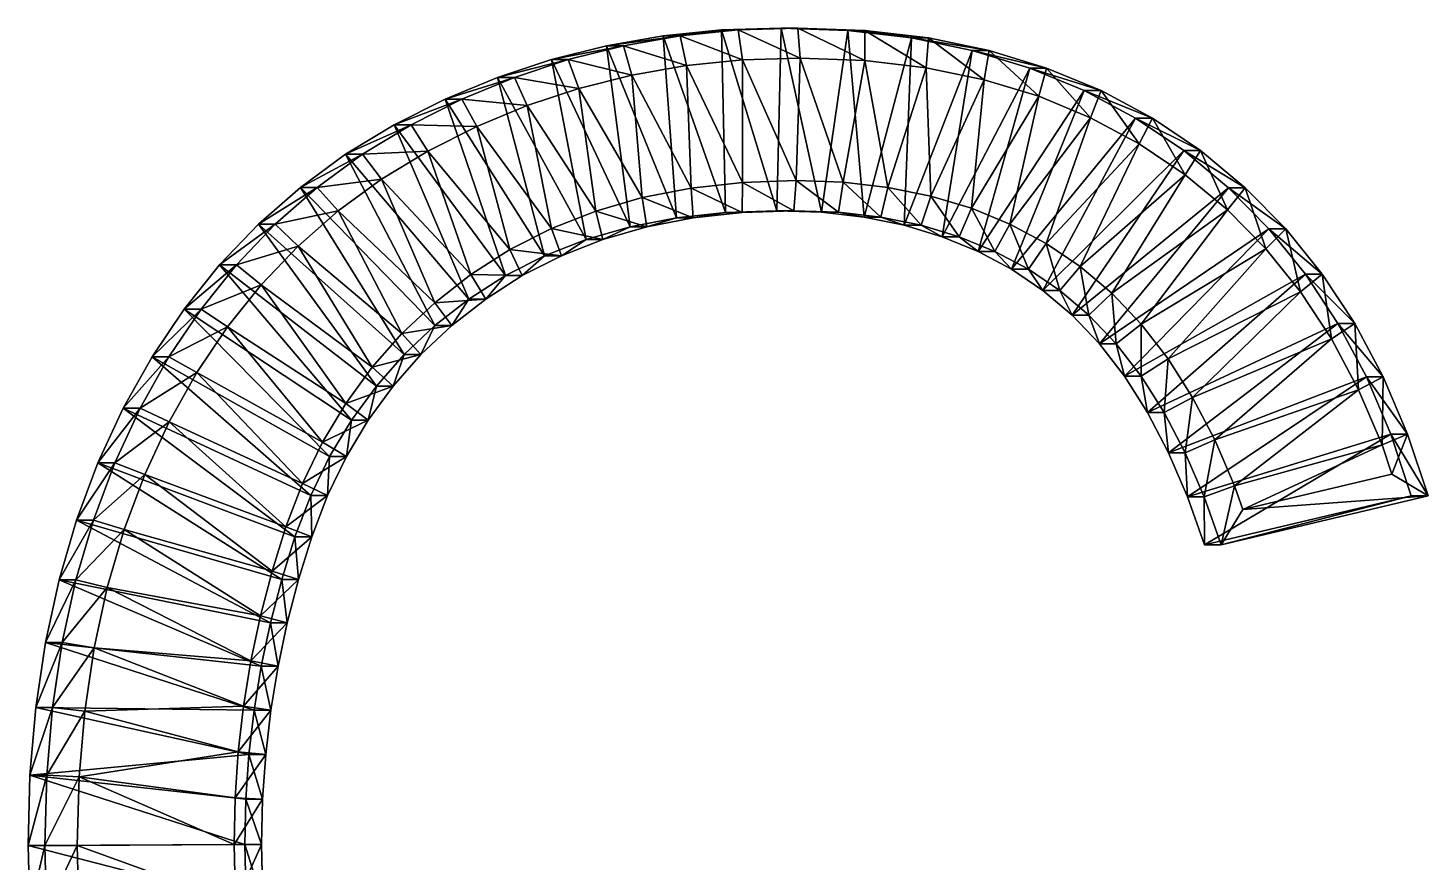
# Model space of a CAD drawing. Header units: metres. Extents: x -136 to 55, y -57 to 41.
# Drawn here: x -105.37 to -93.17, y 33.28 to 40.56 of the extents above; entities that cross this region are included whole.
import ezdxf

# ---------------------------------------------------------------- set-up
doc = ezdxf.new("R2010")
doc.units = ezdxf.units.M
doc.layers.get('0').update_dxf_attribs({"true_color": 0x57e057})

msp = doc.modelspace()

# ---------------------------------------------------------------- meshes
at = {"color": 74, "true_color": 0x58b11a}
mesh = msp.add_polyface(dxfattribs=at)
corners = [(-100.123, 38.826, 0.087), (-99.977, 38.826, 1.608), (-100.361, 38.715, 1.645), (-99.718, 38.904, 0.048), (-99.572, 38.904, 1.569), (-99.291, 38.952, 0.007), (-99.145, 38.952, 1.528), (-99.326, 40.544, 0.01), (-99.834, 40.492, 0.059), (-99.18, 40.544, 1.531), (-99.687, 40.492, 1.58), (-100.328, 40.406, 0.106), (-100.182, 40.406, 1.628), (-100.361, 38.715, 1.645), (-99.977, 38.826, 1.608), (-99.572, 38.904, 1.569), (-99.18, 40.544, 1.531), (-99.687, 40.492, 1.58), (-100.182, 40.406, 1.628), (-100.017, 39.081, 1.831), (-100.423, 38.964, 1.87), (-99.59, 39.164, 1.79), (-99.145, 38.952, 1.528), (-99.142, 40.283, 1.747), (-99.631, 40.233, 1.794), (-100.107, 40.15, 1.84), (-99.143, 39.213, 1.747), (-100.57, 40.034, 1.885)]
mesh.append_faces([[corners[k] for k in face] for face in [(3, 8, 5), (0, 11, 3)]], dxfattribs={"vtx0": -1, "vtx1": -1, "color": 74})
mesh.append_faces([[corners[k] for k in face] for face in [(26, 23, 24), (21, 24, 25), (19, 25, 27), (5, 8, 7), (3, 11, 8)]], dxfattribs={"vtx0": -1, "vtx2": -1, "color": 74})
mesh.append_faces([[corners[k] for k in face] for face in [(0, 3, 1), (3, 5, 4), (7, 8, 9), (8, 11, 10), (2, 1, 13), (1, 4, 14), (4, 6, 15), (9, 10, 16), (10, 12, 17), (14, 15, 19), (15, 22, 21), (16, 17, 23), (17, 18, 24)]], dxfattribs={"vtx1": -1, "color": 74})
mesh.append_faces([[corners[k] for k in face] for face in [(21, 26, 24), (19, 21, 25)]], dxfattribs={"vtx1": -1, "vtx2": -1, "color": 74})
mesh.append_faces([[corners[k] for k in face] for face in [(0, 1, 2), (3, 4, 1), (5, 6, 4), (8, 10, 9), (11, 12, 10), (1, 14, 13), (4, 15, 14), (10, 17, 16), (12, 18, 17), (14, 19, 20), (15, 21, 19), (17, 24, 23), (18, 25, 24)]], dxfattribs={"vtx2": -1, "color": 74})
mesh = msp.add_polyface(dxfattribs=at)
corners = [(-99.291, 38.952, 0.007), (-98.843, 38.967, -0.037), (-99.145, 38.952, 1.528), (-98.696, 38.967, 1.485), (-98.453, 38.953, -0.074), (-98.307, 38.953, 1.447), (-98.083, 38.911, -0.11), (-98.224, 40.54, -0.096), (-98.807, 40.561, -0.04), (-98.077, 40.54, 1.425), (-98.66, 40.561, 1.481), (-99.326, 40.544, 0.01), (-99.18, 40.544, 1.531), (-99.145, 38.952, 1.528), (-99.572, 38.904, 1.569), (-98.696, 38.967, 1.485), (-98.307, 38.953, 1.447), (-98.077, 40.54, 1.425), (-98.66, 40.561, 1.481), (-99.18, 40.544, 1.531), (-99.143, 39.213, 1.747), (-99.59, 39.164, 1.79), (-98.675, 39.23, 1.702), (-98.266, 39.215, 1.663), (-98.076, 40.278, 1.644), (-98.64, 40.299, 1.699), (-99.142, 40.283, 1.747)]
mesh.append_faces([[corners[k] for k in face] for face in [(1, 8, 4), (0, 11, 1)]], dxfattribs={"vtx0": -1, "vtx1": -1, "color": 74})
mesh.append_faces([[corners[k] for k in face] for face in [(23, 24, 25), (22, 25, 26), (4, 8, 7), (1, 11, 8)]], dxfattribs={"vtx0": -1, "vtx2": -1, "color": 74})
mesh.append_faces([[corners[k] for k in face] for face in [(0, 1, 2), (1, 4, 3), (4, 6, 5), (7, 8, 9), (8, 11, 10), (2, 3, 13), (3, 5, 15), (9, 10, 17), (10, 12, 18), (13, 15, 20), (15, 16, 22), (17, 18, 24), (18, 19, 25)]], dxfattribs={"vtx1": -1, "color": 74})
mesh.append_faces([[corners[k] for k in face] for face in [(22, 23, 25), (20, 22, 26)]], dxfattribs={"vtx1": -1, "vtx2": -1, "color": 74})
mesh.append_faces([[corners[k] for k in face] for face in [(1, 3, 2), (4, 5, 3), (8, 10, 9), (11, 12, 10), (2, 13, 14), (3, 15, 13), (5, 16, 15), (10, 18, 17), (12, 19, 18), (13, 20, 21), (15, 22, 20), (16, 23, 22), (18, 25, 24), (19, 26, 25)]], dxfattribs={"vtx2": -1, "color": 74})
mesh = msp.add_polyface(dxfattribs=at)
corners = [(-96.637, 40.212, -0.249), (-97.139, 40.365, -0.201), (-96.491, 40.212, 1.272), (-96.993, 40.365, 1.321), (-97.668, 40.474, -0.15), (-97.521, 40.474, 1.372), (-98.224, 40.54, -0.096), (-98.077, 40.54, 1.425), (-96.491, 40.212, 1.272), (-96.993, 40.365, 1.321), (-97.521, 40.474, 1.372), (-98.077, 40.54, 1.425), (-97.937, 38.911, 1.412), (-97.875, 39.17, 1.625), (-98.266, 39.215, 1.663), (-96.558, 39.965, 1.498), (-97.036, 40.11, 1.544), (-97.542, 40.215, 1.593), (-98.076, 40.278, 1.644), (-96.811, 38.85, 1.523), (-96.494, 38.681, 1.492), (-96.107, 39.778, 1.455), (-97.147, 38.988, 1.555), (-97.502, 39.094, 1.589), (-97.089, 38.612, -0.206), (-96.163, 40.015, -0.295), (-97.401, 38.74, -0.175), (-97.732, 38.84, -0.144), (-98.083, 38.911, -0.11), (-98.453, 38.953, -0.074)]
mesh.append_faces([[corners[k] for k in face] for face in [(26, 0, 24), (27, 1, 26), (28, 4, 27), (29, 6, 28)]], dxfattribs={"vtx0": -1, "vtx1": -1, "color": 74})
mesh.append_faces([[corners[k] for k in face] for face in [(19, 21, 15), (22, 15, 16), (23, 16, 17), (13, 17, 18), (24, 0, 25), (26, 1, 0), (27, 4, 1), (28, 6, 4)]], dxfattribs={"vtx0": -1, "vtx2": -1, "color": 74})
mesh.append_faces([[corners[k] for k in face] for face in [(0, 1, 2), (1, 4, 3), (4, 6, 5), (2, 3, 8), (3, 5, 9), (5, 7, 10), (8, 9, 15), (9, 10, 16), (10, 11, 17)]], dxfattribs={"vtx1": -1, "color": 74})
mesh.append_faces([[corners[k] for k in face] for face in [(19, 20, 21), (22, 19, 15), (23, 22, 16), (13, 23, 17), (14, 13, 18)]], dxfattribs={"vtx1": -1, "vtx2": -1, "color": 74})
mesh.append_faces([[corners[k] for k in face] for face in [(1, 3, 2), (4, 5, 3), (6, 7, 5), (3, 9, 8), (5, 10, 9), (7, 11, 10), (12, 13, 14), (9, 16, 15), (10, 17, 16), (11, 18, 17)]], dxfattribs={"vtx2": -1, "color": 74})
mesh = msp.add_polyface(dxfattribs=at)
corners = [(-100.328, 40.406, 0.106), (-100.81, 40.285, 0.153), (-100.182, 40.406, 1.628), (-100.664, 40.285, 1.674), (-101.28, 40.13, 0.198), (-101.133, 40.13, 1.719), (-101.736, 39.94, 0.242), (-101.59, 39.94, 1.763), (-102.181, 39.716, 0.285), (-100.182, 40.406, 1.628), (-100.664, 40.285, 1.674), (-101.133, 40.13, 1.719), (-101.59, 39.94, 1.763), (-102.034, 39.716, 1.806), (-102.034, 39.716, 1.806), (-100.107, 40.15, 1.84), (-100.57, 40.034, 1.885), (-101.021, 39.884, 1.928), (-101.46, 39.702, 1.97), (-101.887, 39.487, 2.011), (-100.423, 38.964, 1.87), (-100.017, 39.081, 1.831), (-100.809, 38.813, 1.908), (-101.172, 38.628, 1.943), (-101.513, 38.409, 1.975), (-102.292, 39.241, 2.05), (-100.123, 38.826, 0.087), (-100.507, 38.715, 0.124), (-100.869, 38.573, 0.159), (-101.21, 38.4, 0.191)]
mesh.append_faces([[corners[k] for k in face] for face in [(27, 1, 26), (28, 4, 27)]], dxfattribs={"vtx0": -1, "vtx1": -1, "color": 74})
mesh.append_faces([[corners[k] for k in face] for face in [(20, 16, 17), (22, 17, 18), (23, 18, 19), (24, 19, 25), (26, 1, 0), (27, 4, 1), (28, 6, 4), (29, 8, 6)]], dxfattribs={"vtx0": -1, "vtx2": -1, "color": 74})
mesh.append_faces([[corners[k] for k in face] for face in [(0, 1, 2), (1, 4, 3), (4, 6, 5), (6, 8, 7), (2, 3, 9), (3, 5, 10), (5, 7, 11), (7, 13, 12), (9, 10, 15), (10, 11, 16), (11, 12, 17), (12, 14, 18)]], dxfattribs={"vtx1": -1, "color": 74})
mesh.append_faces([[corners[k] for k in face] for face in [(20, 21, 16), (22, 20, 17), (23, 22, 18)]], dxfattribs={"vtx1": -1, "vtx2": -1, "color": 74})
mesh.append_faces([[corners[k] for k in face] for face in [(1, 3, 2), (4, 5, 3), (6, 7, 5), (3, 10, 9), (5, 11, 10), (7, 12, 11), (13, 14, 12), (10, 16, 15), (11, 17, 16), (12, 18, 17), (14, 19, 18)]], dxfattribs={"vtx2": -1, "color": 74})
mesh = msp.add_polyface(dxfattribs=at)
corners = [(-96.268, 38.056, -0.285), (-96.122, 38.056, 1.237), (-96.376, 38.271, 1.261), (-96.031, 37.806, -0.307), (-95.715, 39.775, -0.338), (-96.163, 40.015, -0.295), (-95.569, 39.775, 1.184), (-96.016, 40.015, 1.227), (-96.637, 40.212, -0.249), (-96.491, 40.212, 1.272), (-96.376, 38.271, 1.261), (-96.122, 38.056, 1.237), (-95.885, 37.806, 1.214), (-95.885, 37.806, 1.214), (-95.569, 39.775, 1.184), (-96.016, 40.015, 1.227), (-96.491, 40.212, 1.272), (-96.198, 38.481, 1.464), (-96.494, 38.681, 1.492), (-95.922, 38.247, 1.437), (-95.666, 37.977, 1.412), (-95.683, 39.55, 1.414), (-95.284, 39.28, 1.376), (-96.107, 39.778, 1.455), (-96.558, 39.965, 1.498), (-94.915, 38.973, 1.34), (-94.906, 39.167, -0.416), (-95.295, 39.491, -0.378), (-96.523, 38.271, -0.26), (-96.796, 38.456, -0.234)]
mesh.append_faces([[corners[k] for k in face] for face in [(0, 26, 3), (28, 27, 0), (29, 4, 28)]], dxfattribs={"vtx0": -1, "vtx1": -1, "color": 74})
mesh.append_faces([[corners[k] for k in face] for face in [(17, 22, 21), (18, 21, 23), (0, 27, 26), (28, 4, 27), (29, 5, 4)]], dxfattribs={"vtx0": -1, "vtx2": -1, "color": 74})
mesh.append_faces([[corners[k] for k in face] for face in [(0, 3, 1), (4, 5, 6), (5, 8, 7), (2, 1, 10), (1, 12, 11), (6, 7, 14), (7, 9, 15), (10, 11, 17), (11, 13, 19), (14, 15, 21), (15, 16, 23)]], dxfattribs={"vtx1": -1, "color": 74})
mesh.append_faces([[corners[k] for k in face] for face in [(19, 20, 25), (17, 19, 22), (18, 17, 21)]], dxfattribs={"vtx1": -1, "vtx2": -1, "color": 74})
mesh.append_faces([[corners[k] for k in face] for face in [(0, 1, 2), (5, 7, 6), (8, 9, 7), (1, 11, 10), (12, 13, 11), (7, 15, 14), (9, 16, 15), (10, 17, 18), (11, 19, 17), (13, 20, 19), (14, 21, 22), (15, 23, 21), (16, 24, 23)]], dxfattribs={"vtx2": -1, "color": 74})
mesh = msp.add_polyface(dxfattribs=at)
corners = [(-102.181, 39.716, 0.285), (-102.034, 39.716, 1.806), (-101.59, 39.94, 1.763), (-102.604, 39.459, 0.326), (-102.458, 39.459, 1.847), (-102.999, 39.169, 0.364), (-102.853, 39.169, 1.885), (-103.365, 38.848, 0.399), (-103.219, 38.848, 1.92), (-103.703, 38.495, 0.431), (-103.556, 38.495, 1.953), (-104.012, 38.109, 0.461), (-102.034, 39.716, 1.806), (-102.458, 39.459, 1.847), (-102.853, 39.169, 1.885), (-103.219, 38.848, 1.92), (-103.556, 38.495, 1.953), (-103.865, 38.109, 1.983), (-101.887, 39.487, 2.011), (-102.292, 39.241, 2.05), (-102.669, 38.965, 2.087), (-103.018, 38.658, 2.12), (-103.34, 38.321, 2.151), (-103.865, 38.109, 1.983), (-101.827, 38.163, 2.006), (-102.113, 37.894, 2.033), (-101.529, 38.195, 0.222), (-101.825, 37.964, 0.25), (-102.094, 37.711, 0.276)]
mesh.append_faces([[corners[k] for k in face] for face in [(27, 3, 26), (28, 5, 27)]], dxfattribs={"vtx0": -1, "vtx1": -1, "color": 74})
mesh.append_faces([[corners[k] for k in face] for face in [(24, 19, 20), (25, 20, 21), (26, 3, 0), (27, 5, 3), (28, 7, 5)]], dxfattribs={"vtx0": -1, "vtx2": -1, "color": 74})
mesh.append_faces([[corners[k] for k in face] for face in [(0, 3, 1), (3, 5, 4), (5, 7, 6), (7, 9, 8), (9, 11, 10), (1, 4, 12), (4, 6, 13), (6, 8, 14), (8, 10, 15), (10, 17, 16), (12, 13, 18), (13, 14, 19), (14, 15, 20), (15, 16, 21), (16, 23, 22)]], dxfattribs={"vtx1": -1, "color": 74})
mesh.append_faces([[corners[k] for k in face] for face in [(25, 24, 20)]], dxfattribs={"vtx1": -1, "vtx2": -1, "color": 74})
mesh.append_faces([[corners[k] for k in face] for face in [(0, 1, 2), (3, 4, 1), (5, 6, 4), (7, 8, 6), (9, 10, 8), (4, 13, 12), (6, 14, 13), (8, 15, 14), (10, 16, 15), (13, 19, 18), (14, 20, 19), (15, 21, 20), (16, 22, 21)]], dxfattribs={"vtx2": -1, "color": 74})
mesh = msp.add_polyface(dxfattribs=at)
corners = [(-101.825, 37.964, 0.25), (-101.678, 37.964, 1.772), (-101.947, 37.711, 1.798), (-101.529, 38.195, 0.222), (-101.383, 38.195, 1.743), (-101.21, 38.4, 0.191), (-101.064, 38.4, 1.713), (-100.869, 38.573, 0.159), (-100.723, 38.573, 1.68), (-100.507, 38.715, 0.124), (-100.361, 38.715, 1.645), (-100.123, 38.826, 0.087), (-101.947, 37.711, 1.798), (-101.678, 37.964, 1.772), (-101.383, 38.195, 1.743), (-101.064, 38.4, 1.713), (-100.723, 38.573, 1.68), (-100.361, 38.715, 1.645), (-102.113, 37.894, 2.033), (-101.827, 38.163, 2.006), (-101.513, 38.409, 1.975), (-101.172, 38.628, 1.943), (-100.809, 38.813, 1.908), (-100.423, 38.964, 1.87), (-99.977, 38.826, 1.608), (-101.887, 39.487, 2.011), (-102.292, 39.241, 2.05), (-101.736, 39.94, 0.242), (-102.181, 39.716, 0.285)]
mesh.append_faces([[corners[k] for k in face] for face in [(5, 27, 7), (3, 28, 5)]], dxfattribs={"vtx0": -1, "vtx1": -1, "color": 74})
mesh.append_faces([[corners[k] for k in face] for face in [(0, 3, 1), (3, 5, 4), (5, 7, 6), (7, 9, 8), (9, 11, 10), (2, 1, 12), (1, 4, 13), (4, 6, 14), (6, 8, 15), (8, 10, 16), (12, 13, 18), (13, 14, 19), (14, 15, 20), (15, 16, 21), (16, 17, 22), (17, 24, 23)]], dxfattribs={"vtx1": -1, "color": 74})
mesh.append_faces([[corners[k] for k in face] for face in [(20, 21, 25), (19, 20, 26)]], dxfattribs={"vtx1": -1, "vtx2": -1, "color": 74})
mesh.append_faces([[corners[k] for k in face] for face in [(0, 1, 2), (3, 4, 1), (5, 6, 4), (7, 8, 6), (9, 10, 8), (1, 13, 12), (4, 14, 13), (6, 15, 14), (8, 16, 15), (10, 17, 16), (13, 19, 18), (14, 20, 19), (15, 21, 20), (16, 22, 21), (17, 23, 22)]], dxfattribs={"vtx2": -1, "color": 74})
mesh = msp.add_polyface(dxfattribs=at)
corners = [(-98.083, 38.911, -0.11), (-97.937, 38.911, 1.412), (-98.307, 38.953, 1.447), (-97.732, 38.84, -0.144), (-97.586, 38.84, 1.378), (-97.401, 38.74, -0.175), (-97.254, 38.74, 1.346), (-97.089, 38.612, -0.206), (-96.942, 38.612, 1.316), (-96.796, 38.456, -0.234), (-96.65, 38.456, 1.288), (-96.523, 38.271, -0.26), (-96.376, 38.271, 1.261), (-96.268, 38.056, -0.285), (-98.307, 38.953, 1.447), (-97.937, 38.911, 1.412), (-97.586, 38.84, 1.378), (-97.254, 38.74, 1.346), (-96.942, 38.612, 1.316), (-96.65, 38.456, 1.288), (-96.376, 38.271, 1.261), (-98.266, 39.215, 1.663), (-97.875, 39.17, 1.625), (-97.502, 39.094, 1.589), (-97.147, 38.988, 1.555), (-96.811, 38.85, 1.523), (-96.494, 38.681, 1.492), (-96.163, 40.015, -0.295)]
mesh.append_faces([[corners[k] for k in face] for face in [(7, 27, 9)]], dxfattribs={"vtx0": -1, "vtx1": -1, "color": 74})
mesh.append_faces([[corners[k] for k in face] for face in [(0, 3, 1), (3, 5, 4), (5, 7, 6), (7, 9, 8), (9, 11, 10), (11, 13, 12), (2, 1, 14), (1, 4, 15), (4, 6, 16), (6, 8, 17), (8, 10, 18), (10, 12, 19), (14, 15, 21), (15, 16, 22), (16, 17, 23), (17, 18, 24), (18, 19, 25), (19, 20, 26)]], dxfattribs={"vtx1": -1, "color": 74})
mesh.append_faces([[corners[k] for k in face] for face in [(0, 1, 2), (3, 4, 1), (5, 6, 4), (7, 8, 6), (9, 10, 8), (11, 12, 10), (1, 15, 14), (4, 16, 15), (6, 17, 16), (8, 18, 17), (10, 19, 18), (12, 20, 19), (16, 23, 22), (17, 24, 23), (18, 25, 24), (19, 26, 25)]], dxfattribs={"vtx2": -1, "color": 74})
mesh = msp.add_polyface(dxfattribs=at)
corners = [(-93.95, 37.983, -0.508), (-94.234, 38.413, -0.48), (-93.804, 37.983, 1.014), (-94.087, 38.413, 1.041), (-94.552, 38.808, -0.45), (-94.406, 38.808, 1.072), (-94.906, 39.167, -0.416), (-94.76, 39.167, 1.106), (-95.295, 39.491, -0.378), (-95.149, 39.491, 1.143), (-95.715, 39.775, -0.338), (-95.569, 39.775, 1.184), (-93.804, 37.983, 1.014), (-94.087, 38.413, 1.041), (-94.406, 38.808, 1.072), (-94.76, 39.167, 1.106), (-95.149, 39.491, 1.143), (-95.569, 39.775, 1.184), (-94.007, 37.848, 1.253), (-94.277, 38.258, 1.279), (-94.579, 38.633, 1.308), (-94.915, 38.973, 1.34), (-95.284, 39.28, 1.376), (-95.432, 37.673, 1.39), (-95.666, 37.977, 1.412), (-95.922, 38.247, 1.437), (-95.813, 37.522, -0.328), (-96.031, 37.806, -0.307)]
mesh.append_faces([[corners[k] for k in face] for face in [(27, 4, 26)]], dxfattribs={"vtx0": -1, "vtx1": -1, "color": 74})
mesh.append_faces([[corners[k] for k in face] for face in [(23, 19, 20), (24, 20, 21), (25, 21, 22), (26, 4, 1), (27, 6, 4)]], dxfattribs={"vtx0": -1, "vtx2": -1, "color": 74})
mesh.append_faces([[corners[k] for k in face] for face in [(0, 1, 2), (1, 4, 3), (4, 6, 5), (6, 8, 7), (8, 10, 9), (2, 3, 12), (3, 5, 13), (5, 7, 14), (7, 9, 15), (9, 11, 16), (12, 13, 18), (13, 14, 19), (14, 15, 20), (15, 16, 21), (16, 17, 22)]], dxfattribs={"vtx1": -1, "color": 74})
mesh.append_faces([[corners[k] for k in face] for face in [(24, 23, 20)]], dxfattribs={"vtx1": -1, "vtx2": -1, "color": 74})
mesh.append_faces([[corners[k] for k in face] for face in [(1, 3, 2), (4, 5, 3), (6, 7, 5), (8, 9, 7), (10, 11, 9), (3, 13, 12), (5, 14, 13), (7, 15, 14), (9, 16, 15), (11, 17, 16), (13, 19, 18), (14, 20, 19), (15, 21, 20), (16, 22, 21)]], dxfattribs={"vtx2": -1, "color": 74})
mesh = msp.add_polyface(dxfattribs=at)
corners = [(-102.336, 37.436, 0.3), (-102.094, 37.711, 0.276), (-102.19, 37.436, 1.821), (-101.947, 37.711, 1.798), (-101.825, 37.964, 0.25), (-104.012, 38.109, 0.461), (-103.865, 38.109, 1.983), (-103.556, 38.495, 1.953), (-104.292, 37.692, 0.488), (-104.146, 37.692, 2.01), (-104.544, 37.243, 0.512), (-104.397, 37.243, 2.034), (-102.19, 37.436, 1.821), (-102.407, 37.14, 1.842), (-101.947, 37.711, 1.798), (-103.865, 38.109, 1.983), (-103.556, 38.495, 1.953), (-104.146, 37.692, 2.01), (-104.397, 37.243, 2.034), (-102.372, 37.601, 2.058), (-102.603, 37.285, 2.08), (-102.113, 37.894, 2.033), (-103.634, 37.954, 2.18), (-103.34, 38.321, 2.151), (-103.903, 37.554, 2.205), (-103.018, 38.658, 2.12), (-102.806, 36.947, 2.1), (-103.365, 38.848, 0.399), (-103.703, 38.495, 0.431), (-102.744, 36.822, 0.339), (-102.553, 37.14, 0.321)]
mesh.append_faces([[corners[k] for k in face] for face in [(20, 22, 26), (0, 27, 1), (5, 29, 8), (28, 30, 5)]], dxfattribs={"vtx0": -1, "vtx1": -1, "color": 74})
mesh.append_faces([[corners[k] for k in face] for face in [(19, 25, 23), (20, 23, 22), (0, 28, 27), (5, 30, 29)]], dxfattribs={"vtx0": -1, "vtx2": -1, "color": 74})
mesh.append_faces([[corners[k] for k in face] for face in [(0, 1, 2), (1, 4, 3), (5, 8, 6), (8, 10, 9), (2, 3, 12), (6, 9, 15), (9, 11, 17), (12, 14, 19), (15, 17, 22), (17, 18, 24)]], dxfattribs={"vtx1": -1, "color": 74})
mesh.append_faces([[corners[k] for k in face] for face in [(19, 21, 25), (20, 19, 23), (22, 24, 26), (0, 30, 28)]], dxfattribs={"vtx1": -1, "vtx2": -1, "color": 74})
mesh.append_faces([[corners[k] for k in face] for face in [(1, 3, 2), (5, 6, 7), (8, 9, 6), (10, 11, 9), (2, 12, 13), (3, 14, 12), (6, 15, 16), (9, 17, 15), (11, 18, 17), (12, 19, 20), (14, 21, 19), (15, 22, 23), (17, 24, 22)]], dxfattribs={"vtx2": -1, "color": 74})
mesh = msp.add_polyface(dxfattribs=at)
corners = [(-96.031, 37.806, -0.307), (-95.885, 37.806, 1.214), (-96.122, 38.056, 1.237), (-95.813, 37.522, -0.328), (-95.666, 37.522, 1.193), (-95.612, 37.205, -0.348), (-95.465, 37.205, 1.174), (-95.428, 36.854, -0.365), (-95.282, 36.854, 1.156), (-95.263, 36.469, -0.381), (-95.116, 36.469, 1.14), (-95.115, 36.05, -0.396), (-94.969, 36.05, 1.126), (-95.885, 37.806, 1.214), (-95.666, 37.522, 1.193), (-95.465, 37.205, 1.174), (-95.282, 36.854, 1.156), (-95.116, 36.469, 1.14), (-94.969, 36.05, 1.126), (-95.666, 37.977, 1.412), (-95.432, 37.673, 1.39), (-95.218, 37.337, 1.369), (-95.025, 36.967, 1.351), (-94.853, 36.565, 1.334), (-94.78, 36.359, 1.327), (-94.277, 38.258, 1.279), (-93.702, 37.517, -0.532), (-93.95, 37.983, -0.508), (-94.234, 38.413, -0.48)]
mesh.append_faces([[corners[k] for k in face] for face in [(7, 26, 9), (5, 27, 7), (3, 28, 5)]], dxfattribs={"vtx0": -1, "vtx1": -1, "color": 74})
mesh.append_faces([[corners[k] for k in face] for face in [(0, 3, 1), (3, 5, 4), (5, 7, 6), (7, 9, 8), (9, 11, 10), (1, 4, 13), (4, 6, 14), (6, 8, 15), (8, 10, 16), (10, 12, 17), (13, 14, 19), (14, 15, 20), (15, 16, 21), (16, 17, 22), (17, 18, 23)]], dxfattribs={"vtx1": -1, "color": 74})
mesh.append_faces([[corners[k] for k in face] for face in [(20, 21, 25)]], dxfattribs={"vtx1": -1, "vtx2": -1, "color": 74})
mesh.append_faces([[corners[k] for k in face] for face in [(0, 1, 2), (3, 4, 1), (5, 6, 4), (7, 8, 6), (9, 10, 8), (11, 12, 10), (4, 14, 13), (6, 15, 14), (8, 16, 15), (10, 17, 16), (12, 18, 17), (14, 20, 19), (15, 21, 20), (16, 22, 21), (17, 23, 22), (18, 24, 23)]], dxfattribs={"vtx2": -1, "color": 74})
mesh = msp.add_polyface(dxfattribs=at)
corners = [(-95.115, 36.05, -0.396), (-93.312, 36.479, -0.569), (-94.969, 36.05, 1.126), (-93.165, 36.479, 0.952), (-93.489, 37.016, -0.552), (-93.343, 37.016, 0.969), (-93.702, 37.517, -0.532), (-93.556, 37.517, 0.99), (-93.95, 37.983, -0.508), (-93.804, 37.983, 1.014), (-94.969, 36.05, 1.126), (-93.165, 36.479, 0.952), (-93.343, 37.016, 0.969), (-93.556, 37.517, 0.99), (-93.804, 37.983, 1.014), (-94.78, 36.359, 1.327), (-93.481, 36.668, 1.202), (-93.566, 36.923, 1.21), (-93.77, 37.403, 1.23), (-94.007, 37.848, 1.253), (-94.853, 36.565, 1.334), (-95.025, 36.967, 1.351), (-95.218, 37.337, 1.369), (-94.277, 38.258, 1.279), (-95.263, 36.469, -0.381), (-95.428, 36.854, -0.365), (-95.612, 37.205, -0.348), (-94.234, 38.413, -0.48)]
mesh.append_faces([[corners[k] for k in face] for face in [(0, 4, 1)]], dxfattribs={"vtx0": -1, "color": 74})
mesh.append_faces([[corners[k] for k in face] for face in [(24, 4, 0)]], dxfattribs={"vtx0": -1, "vtx1": -1, "color": 74})
mesh.append_faces([[corners[k] for k in face] for face in [(20, 17, 18), (21, 18, 19), (22, 19, 23), (24, 6, 4), (25, 8, 6), (26, 27, 8)]], dxfattribs={"vtx0": -1, "vtx2": -1, "color": 74})
mesh.append_faces([[corners[k] for k in face] for face in [(0, 1, 2), (1, 4, 3), (4, 6, 5), (6, 8, 7), (2, 3, 10), (3, 5, 11), (5, 7, 12), (7, 9, 13), (10, 11, 15), (11, 12, 16), (12, 13, 17), (13, 14, 18)]], dxfattribs={"vtx1": -1, "color": 74})
mesh.append_faces([[corners[k] for k in face] for face in [(20, 15, 17), (21, 20, 18), (22, 21, 19)]], dxfattribs={"vtx1": -1, "vtx2": -1, "color": 74})
mesh.append_faces([[corners[k] for k in face] for face in [(1, 3, 2), (4, 5, 3), (6, 7, 5), (8, 9, 7), (3, 11, 10), (5, 12, 11), (7, 13, 12), (9, 14, 13), (11, 16, 15), (12, 17, 16), (13, 18, 17), (14, 19, 18), (15, 16, 17)]], dxfattribs={"vtx2": -1, "color": 74})
mesh = msp.add_polyface(dxfattribs=at)
corners = [(-104.544, 37.243, 0.512), (-104.764, 36.766, 0.534), (-104.397, 37.243, 2.034), (-104.618, 36.766, 2.055), (-104.951, 36.267, 0.551), (-104.804, 36.267, 2.073), (-105.103, 35.745, 0.566), (-104.957, 35.745, 2.088), (-105.222, 35.2, 0.578), (-104.397, 37.243, 2.034), (-104.618, 36.766, 2.055), (-104.804, 36.267, 2.073), (-104.957, 35.745, 2.088), (-105.075, 35.2, 2.099), (-104.144, 37.123, 2.229), (-103.903, 37.554, 2.205), (-104.356, 36.665, 2.249), (-104.536, 36.184, 2.266), (-104.683, 35.68, 2.281), (-105.075, 35.2, 2.099), (-103.347, 35.432, 2.152), (-103.245, 35.82, 2.142), (-103.125, 36.208, 2.131), (-102.98, 36.587, 2.117), (-103.26, 35.371, 0.389), (-103.162, 35.748, 0.379), (-103.046, 36.121, 0.368), (-102.908, 36.483, 0.355), (-104.292, 37.692, 0.488)]
mesh.append_faces([[corners[k] for k in face] for face in [(4, 24, 6), (1, 25, 4), (0, 26, 1), (28, 27, 0)]], dxfattribs={"vtx0": -1, "vtx1": -1, "color": 74})
mesh.append_faces([[corners[k] for k in face] for face in [(17, 20, 21), (16, 21, 22), (4, 25, 24), (1, 26, 25), (0, 27, 26)]], dxfattribs={"vtx0": -1, "vtx2": -1, "color": 74})
mesh.append_faces([[corners[k] for k in face] for face in [(0, 1, 2), (1, 4, 3), (4, 6, 5), (6, 8, 7), (2, 3, 9), (3, 5, 10), (5, 7, 11), (7, 13, 12), (9, 10, 14), (10, 11, 16), (11, 12, 17), (12, 19, 18)]], dxfattribs={"vtx1": -1, "color": 74})
mesh.append_faces([[corners[k] for k in face] for face in [(17, 18, 20), (16, 17, 21), (14, 16, 22), (15, 14, 23)]], dxfattribs={"vtx1": -1, "vtx2": -1, "color": 74})
mesh.append_faces([[corners[k] for k in face] for face in [(1, 3, 2), (4, 5, 3), (6, 7, 5), (3, 10, 9), (5, 11, 10), (7, 12, 11), (9, 14, 15), (10, 16, 14), (11, 17, 16), (12, 18, 17)]], dxfattribs={"vtx2": -1, "color": 74})
mesh = msp.add_polyface(dxfattribs=at)
corners = [(-103.162, 35.748, 0.379), (-103.015, 35.748, 1.901), (-103.114, 35.371, 1.91), (-103.046, 36.121, 0.368), (-102.899, 36.121, 1.89), (-102.908, 36.483, 0.355), (-102.761, 36.483, 1.876), (-102.744, 36.822, 0.339), (-102.597, 36.822, 1.86), (-102.553, 37.14, 0.321), (-102.407, 37.14, 1.842), (-102.336, 37.436, 0.3), (-102.19, 37.436, 1.821), (-103.114, 35.371, 1.91), (-103.015, 35.748, 1.901), (-102.899, 36.121, 1.89), (-102.761, 36.483, 1.876), (-102.597, 36.822, 1.86), (-102.407, 37.14, 1.842), (-103.347, 35.432, 2.152), (-103.245, 35.82, 2.142), (-103.125, 36.208, 2.131), (-102.98, 36.587, 2.117), (-102.806, 36.947, 2.1), (-102.603, 37.285, 2.08), (-102.19, 37.436, 1.821), (-104.144, 37.123, 2.229), (-103.903, 37.554, 2.205), (-104.292, 37.692, 0.488)]
mesh.append_faces([[corners[k] for k in face] for face in [(26, 21, 22), (27, 22, 23), (28, 7, 5)]], dxfattribs={"vtx0": -1, "vtx2": -1, "color": 74})
mesh.append_faces([[corners[k] for k in face] for face in [(0, 3, 1), (3, 5, 4), (5, 7, 6), (7, 9, 8), (9, 11, 10), (2, 1, 13), (1, 4, 14), (4, 6, 15), (6, 8, 16), (8, 10, 17), (10, 12, 18), (13, 14, 19), (14, 15, 20), (15, 16, 21), (16, 17, 22), (17, 18, 23), (18, 25, 24)]], dxfattribs={"vtx1": -1, "color": 74})
mesh.append_faces([[corners[k] for k in face] for face in [(0, 1, 2), (3, 4, 1), (5, 6, 4), (7, 8, 6), (9, 10, 8), (11, 12, 10), (1, 14, 13), (4, 15, 14), (6, 16, 15), (8, 17, 16), (10, 18, 17), (14, 20, 19), (15, 21, 20), (16, 22, 21), (17, 23, 22), (18, 24, 23)]], dxfattribs={"vtx2": -1, "color": 74})
mesh = msp.add_polyface(dxfattribs=at)
corners = [(-105.222, 35.2, 0.578), (-105.075, 35.2, 2.099), (-104.957, 35.745, 2.088), (-105.306, 34.632, 0.586), (-105.16, 34.632, 2.107), (-105.357, 34.041, 0.591), (-105.211, 34.041, 2.112), (-105.374, 33.428, 0.592), (-105.228, 33.428, 2.114), (-105.075, 35.2, 2.099), (-104.957, 35.745, 2.088), (-105.16, 34.632, 2.107), (-105.211, 34.041, 2.112), (-105.228, 33.428, 2.114), (-104.798, 35.152, 2.292), (-104.683, 35.68, 2.281), (-104.88, 34.601, 2.3), (-104.929, 34.026, 2.304), (-104.946, 33.428, 2.306), (-103.577, 33.437, 2.174), (-103.568, 33.843, 2.173), (-103.54, 34.245, 2.171), (-103.494, 34.644, 2.166), (-103.43, 35.039, 2.16), (-103.483, 33.437, 0.41), (-103.474, 33.831, 0.409), (-103.448, 34.221, 0.407), (-103.403, 34.608, 0.402), (-103.341, 34.991, 0.396), (-105.103, 35.745, 0.566)]
mesh.append_faces([[corners[k] for k in face] for face in [(5, 24, 7), (3, 26, 5), (0, 27, 3), (29, 28, 0)]], dxfattribs={"vtx0": -1, "vtx1": -1, "color": 74})
mesh.append_faces([[corners[k] for k in face] for face in [(17, 19, 20), (17, 20, 21), (5, 25, 24), (5, 26, 25), (3, 27, 26), (0, 28, 27)]], dxfattribs={"vtx0": -1, "vtx2": -1, "color": 74})
mesh.append_faces([[corners[k] for k in face] for face in [(0, 3, 1), (3, 5, 4), (5, 7, 6), (1, 4, 9), (4, 6, 11), (6, 8, 12), (9, 11, 14), (11, 12, 16), (12, 13, 17)]], dxfattribs={"vtx1": -1, "color": 74})
mesh.append_faces([[corners[k] for k in face] for face in [(17, 18, 19), (16, 17, 21), (14, 16, 22), (15, 14, 23)]], dxfattribs={"vtx1": -1, "vtx2": -1, "color": 74})
mesh.append_faces([[corners[k] for k in face] for face in [(0, 1, 2), (3, 4, 1), (5, 6, 4), (7, 8, 6), (1, 9, 10), (4, 11, 9), (6, 12, 11), (8, 13, 12), (9, 14, 15), (11, 16, 14), (12, 17, 16), (13, 18, 17)]], dxfattribs={"vtx2": -1, "color": 74})
mesh = msp.add_polyface(dxfattribs=at)
corners = [(-103.483, 33.437, 0.41), (-103.474, 33.831, 0.409), (-103.337, 33.437, 1.932), (-103.328, 33.831, 1.931), (-103.448, 34.221, 0.407), (-103.301, 34.221, 1.928), (-103.403, 34.608, 0.402), (-103.257, 34.608, 1.924), (-103.341, 34.991, 0.396), (-103.194, 34.991, 1.918), (-103.26, 35.371, 0.389), (-103.114, 35.371, 1.91), (-103.162, 35.748, 0.379), (-103.337, 33.437, 1.932), (-103.328, 33.831, 1.931), (-103.301, 34.221, 1.928), (-103.257, 34.608, 1.924), (-103.194, 34.991, 1.918), (-103.114, 35.371, 1.91), (-103.577, 33.437, 2.174), (-103.568, 33.843, 2.173), (-103.54, 34.245, 2.171), (-103.494, 34.644, 2.166), (-103.43, 35.039, 2.16), (-103.347, 35.432, 2.152), (-104.88, 34.601, 2.3), (-104.798, 35.152, 2.292), (-104.683, 35.68, 2.281), (-105.103, 35.745, 0.566)]
mesh.append_faces([[corners[k] for k in face] for face in [(25, 21, 22), (26, 22, 23), (27, 23, 24), (28, 10, 8)]], dxfattribs={"vtx0": -1, "vtx2": -1, "color": 74})
mesh.append_faces([[corners[k] for k in face] for face in [(0, 1, 2), (1, 4, 3), (4, 6, 5), (6, 8, 7), (8, 10, 9), (10, 12, 11), (2, 3, 13), (3, 5, 14), (5, 7, 15), (7, 9, 16), (9, 11, 17), (13, 14, 19), (14, 15, 20), (15, 16, 21), (16, 17, 22), (17, 18, 23)]], dxfattribs={"vtx1": -1, "color": 74})
mesh.append_faces([[corners[k] for k in face] for face in [(1, 3, 2), (4, 5, 3), (6, 7, 5), (8, 9, 7), (10, 11, 9), (3, 14, 13), (5, 15, 14), (7, 16, 15), (9, 17, 16), (11, 18, 17), (14, 20, 19), (15, 21, 20), (16, 22, 21), (17, 23, 22), (18, 24, 23)]], dxfattribs={"vtx2": -1, "color": 74})
mesh = msp.add_polyface(dxfattribs=at)
corners = [(-105.374, 33.428, 0.592), (-105.359, 32.86, 0.591), (-105.228, 33.428, 2.114), (-105.213, 32.86, 2.112), (-105.314, 32.303, 0.586), (-105.168, 32.303, 2.108), (-105.239, 31.757, 0.579), (-105.093, 31.757, 2.101), (-105.134, 31.22, 0.569), (-104.988, 31.22, 2.091), (-105.228, 33.428, 2.114), (-105.213, 32.86, 2.112), (-105.168, 32.303, 2.108), (-105.093, 31.757, 2.101), (-104.988, 31.22, 2.091), (-104.946, 33.428, 2.306), (-104.931, 32.874, 2.305), (-104.887, 32.332, 2.3), (-104.814, 31.8, 2.293), (-104.712, 31.278, 2.283), (-104.581, 30.768, 2.271), (-103.403, 31.497, 2.157), (-103.479, 31.956, 2.165), (-103.534, 32.432, 2.17), (-103.566, 32.926, 2.173), (-103.388, 31.992, 0.401), (-103.441, 32.455, 0.406), (-103.473, 32.937, 0.409), (-103.483, 33.437, 0.41)]
mesh.append_faces([[corners[k] for k in face] for face in [(6, 25, 8), (4, 25, 6), (1, 26, 4), (0, 27, 1)]], dxfattribs={"vtx0": -1, "vtx1": -1, "color": 74})
mesh.append_faces([[corners[k] for k in face] for face in [(1, 27, 26), (0, 28, 27)]], dxfattribs={"vtx0": -1, "vtx2": -1, "color": 74})
mesh.append_faces([[corners[k] for k in face] for face in [(0, 1, 2), (1, 4, 3), (4, 6, 5), (6, 8, 7), (2, 3, 10), (3, 5, 11), (5, 7, 12), (7, 9, 13), (10, 11, 15), (11, 12, 16), (12, 13, 17), (13, 14, 18)]], dxfattribs={"vtx1": -1, "color": 74})
mesh.append_faces([[corners[k] for k in face] for face in [(19, 20, 21), (18, 19, 22), (17, 18, 23), (16, 17, 23), (15, 16, 24)]], dxfattribs={"vtx1": -1, "vtx2": -1, "color": 74})
mesh.append_faces([[corners[k] for k in face] for face in [(1, 3, 2), (4, 5, 3), (6, 7, 5), (8, 9, 7), (3, 11, 10), (5, 12, 11), (7, 13, 12), (9, 14, 13), (11, 16, 15), (12, 17, 16), (13, 18, 17), (14, 19, 18)]], dxfattribs={"vtx2": -1, "color": 74})
mesh = msp.add_polyface(dxfattribs=at)
corners = [(-103.219, 31.121, 0.385), (-103.314, 31.548, 0.394), (-103.073, 31.121, 1.906), (-103.168, 31.548, 1.915), (-103.388, 31.992, 0.401), (-103.242, 31.992, 1.922), (-103.441, 32.455, 0.406), (-103.295, 32.455, 1.928), (-103.473, 32.937, 0.409), (-103.326, 32.937, 1.931), (-103.483, 33.437, 0.41), (-103.337, 33.437, 1.932), (-103.073, 31.121, 1.906), (-103.168, 31.548, 1.915), (-103.242, 31.992, 1.922), (-103.295, 32.455, 1.928), (-103.326, 32.937, 1.931), (-103.337, 33.437, 1.932), (-103.305, 31.057, 2.148), (-103.403, 31.497, 2.157), (-103.479, 31.956, 2.165), (-103.534, 32.432, 2.17), (-103.566, 32.926, 2.173), (-103.577, 33.437, 2.174), (-104.712, 31.278, 2.283), (-104.814, 31.8, 2.293), (-104.931, 32.874, 2.305), (-104.946, 33.428, 2.306), (-105.134, 31.22, 0.569), (-105.314, 32.303, 0.586)]
mesh.append_faces([[corners[k] for k in face] for face in [(24, 19, 20), (25, 20, 21), (26, 21, 22), (27, 22, 23), (28, 4, 1), (29, 6, 4)]], dxfattribs={"vtx0": -1, "vtx2": -1, "color": 74})
mesh.append_faces([[corners[k] for k in face] for face in [(0, 1, 2), (1, 4, 3), (4, 6, 5), (6, 8, 7), (8, 10, 9), (2, 3, 12), (3, 5, 13), (5, 7, 14), (7, 9, 15), (9, 11, 16), (12, 13, 18), (13, 14, 19), (14, 15, 20), (15, 16, 21), (16, 17, 22)]], dxfattribs={"vtx1": -1, "color": 74})
mesh.append_faces([[corners[k] for k in face] for face in [(1, 3, 2), (4, 5, 3), (6, 7, 5), (8, 9, 7), (10, 11, 9), (3, 13, 12), (5, 14, 13), (7, 15, 14), (9, 16, 15), (11, 17, 16), (13, 19, 18), (14, 20, 19), (15, 21, 20), (16, 22, 21), (17, 23, 22)]], dxfattribs={"vtx2": -1, "color": 74})

doc.saveas('drawing.dxf')
